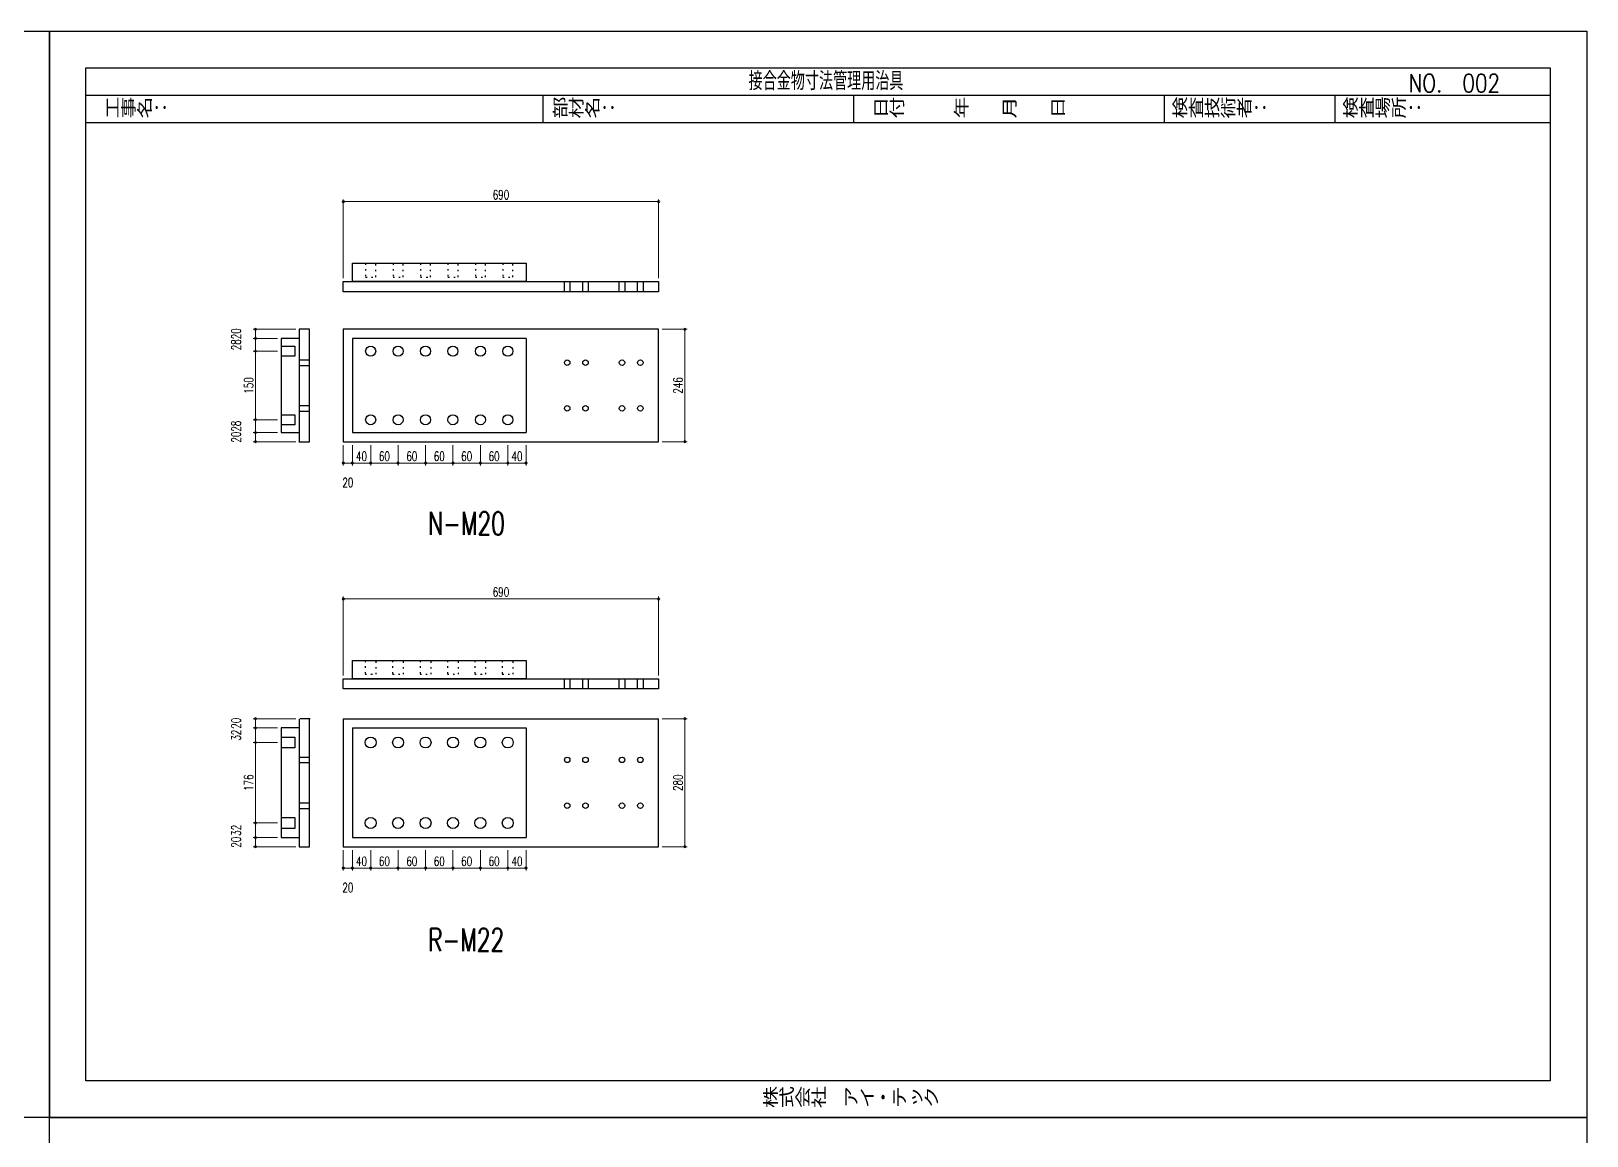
# Model space of a CAD drawing. Header units: millimetres. Extents: x 0 to 15432, y -11 to 7128.
# Drawn here: x 12028 to 15432, y 4712 to 7128 of the extents above; entities that cross this region are included whole.
import ezdxf

# ---------------------------------------------------------------- set-up
doc = ezdxf.new("R2010")
doc.units = ezdxf.units.MM
doc.header["$LTSCALE"] = 5
doc.linetypes.add('DOT', pattern=[2.5, 0.625, -1.875])
doc.layers.get('0').update_dxf_attribs({"color": 255})
doc.layers.get('DEFPOINTS').update_dxf_attribs({"color": 9})
for name, color, linetype in [('01', 7, 'Continuous'), ('LAYER6', 7, 'Continuous'), ('寸法', 4, 'Continuous'), ('溶接', 241, 'Continuous'), ('金物', 142, 'Continuous')]:
    doc.layers.add(name, color=color, linetype=linetype)
doc.styles.add('KANJI', font='simplex.shx', dxfattribs={"width": 0.7, "bigfont": 'extfont2.shx'})
doc.styles.get("Standard").update_dxf_attribs({"font": 'simplex.shx', "width": 0.7, "height": 2.5, "bigfont": '@extfont2.shx'})
doc.styles.add('SUNPOU', font='simplex.shx', dxfattribs={"width": 0.7, "bigfont": 'extfont2.shx'})
doc.styles.add('SUNPOU2', font='simplex.shx', dxfattribs={"width": 0.7, "height": 50, "bigfont": 'extfont2.shx'})
doc.dimstyles.new('S5', dxfattribs={"dimscale": 5, "dimtxt": 4, "dimasz": 1, "dimexe": 1, "dimexo": 1.5, "dimgap": 1, "dimtad": 1, "dimtxsty": 'KANJI', "dimblk": 'ORIGIN', "dimcen": 0, "dimclrd": 256, "dimclre": 256, "dimclrt": 256, "dimadec": 0, "dimazin": 0, "dimtfac": 1, "dimtmove": 2, "dimatfit": 2, "dimfxl": 1, "dimtolj": 2, "dimlwd": 5, "dimlwe": 5, "dimarcsym": 0})

# ---------------------------------------------------------------- blocks, each defined once
blk = doc.blocks.new('_Origin')
at = {"color": 0, "linetype": 'ByBlock', "lineweight": -2}
blk.add_line((0, 0), (-1, 0), dxfattribs=at)
blk.add_circle((0, 0), 0.5, dxfattribs=at)
blk = doc.blocks.new('*D1302')
at = {"layer": 'DEFPOINTS', "color": 0}
for p in [(13401, 6755.1), (12711, 6580.2), (13401, 6580.2)]:
    blk.add_point(p, dxfattribs=at)
at = {"layer": '寸法', "linetype": 'Continuous', "lineweight": 5}
for p, q in [((12711, 6587.7), (12711, 6760.1)), ((12716, 6755.1), (13396, 6755.1)), ((13401, 6587.7), (13401, 6760.1))]:
    blk.add_line(p, q, dxfattribs=at)
at = {"layer": '寸法', "lineweight": 5, "xscale": 5, "yscale": 5, "zscale": 5, "rotation": 180}
blk.add_blockref('_Origin', (12711, 6755.1), dxfattribs=at)
at = {"layer": '寸法', "lineweight": 5, "xscale": 5, "yscale": 5, "zscale": 5}
blk.add_blockref('_Origin', (13401, 6755.1), dxfattribs=at)
at = {"layer": '寸法', "linetype": 'Continuous', "insert": (13056, 6770.1), "char_height": 20, "attachment_point": 5, "style": 'KANJI'}
blk.add_mtext('\\A2;690', dxfattribs=at)
blk = doc.blocks.new('*D1303')
at = {"layer": 'DEFPOINTS', "color": 0}
for p in [(12731, 6230.1), (12771, 6230.1), (12771, 6183.4)]:
    blk.add_point(p, dxfattribs=at)
at = {"layer": '寸法', "linetype": 'Continuous', "lineweight": 5}
for p, q in [((12731, 6222.6), (12731, 6178.4)), ((12771, 6222.6), (12771, 6178.4)), ((12736, 6183.4), (12766, 6183.4))]:
    blk.add_line(p, q, dxfattribs=at)
at = {"layer": '寸法', "lineweight": 5, "xscale": 5, "yscale": 5, "zscale": 5, "rotation": 180}
blk.add_blockref('_Origin', (12731, 6183.4), dxfattribs=at)
at = {"layer": '寸法', "lineweight": 5, "xscale": 5, "yscale": 5, "zscale": 5}
blk.add_blockref('_Origin', (12771, 6183.4), dxfattribs=at)
at = {"layer": '寸法', "linetype": 'Continuous', "insert": (12751, 6198.4), "char_height": 20, "attachment_point": 5, "style": 'KANJI'}
blk.add_mtext('\\A2;40', dxfattribs=at)
blk = doc.blocks.new('*D1304')
at = {"layer": 'DEFPOINTS', "color": 0}
for p in [(12771, 6230.1), (12831, 6230.1), (12831, 6183.4)]:
    blk.add_point(p, dxfattribs=at)
at = {"layer": '寸法', "linetype": 'Continuous', "lineweight": 5}
for p, q in [((12771, 6222.6), (12771, 6178.4)), ((12831, 6222.6), (12831, 6178.4)), ((12776, 6183.4), (12826, 6183.4))]:
    blk.add_line(p, q, dxfattribs=at)
at = {"layer": '寸法', "lineweight": 5, "xscale": 5, "yscale": 5, "zscale": 5, "rotation": 180}
blk.add_blockref('_Origin', (12771, 6183.4), dxfattribs=at)
at = {"layer": '寸法', "lineweight": 5, "xscale": 5, "yscale": 5, "zscale": 5}
blk.add_blockref('_Origin', (12831, 6183.4), dxfattribs=at)
at = {"layer": '寸法', "linetype": 'Continuous', "insert": (12801, 6198.4), "char_height": 20, "attachment_point": 5, "style": 'KANJI'}
blk.add_mtext('\\A2;60', dxfattribs=at)
blk = doc.blocks.new('*D1305')
at = {"layer": 'DEFPOINTS', "color": 0}
for p in [(12831, 6230.1), (12891, 6230.1), (12891, 6183.4)]:
    blk.add_point(p, dxfattribs=at)
at = {"layer": '寸法', "linetype": 'Continuous', "lineweight": 5}
for p, q in [((12831, 6222.6), (12831, 6178.4)), ((12891, 6222.6), (12891, 6178.4)), ((12836, 6183.4), (12886, 6183.4))]:
    blk.add_line(p, q, dxfattribs=at)
at = {"layer": '寸法', "lineweight": 5, "xscale": 5, "yscale": 5, "zscale": 5, "rotation": 180}
blk.add_blockref('_Origin', (12831, 6183.4), dxfattribs=at)
at = {"layer": '寸法', "lineweight": 5, "xscale": 5, "yscale": 5, "zscale": 5}
blk.add_blockref('_Origin', (12891, 6183.4), dxfattribs=at)
at = {"layer": '寸法', "linetype": 'Continuous', "insert": (12861, 6198.4), "char_height": 20, "attachment_point": 5, "style": 'KANJI'}
blk.add_mtext('\\A2;60', dxfattribs=at)
blk = doc.blocks.new('*D1306')
at = {"layer": 'DEFPOINTS', "color": 0}
for p in [(12891, 6230.1), (12951, 6230.1), (12951, 6183.4)]:
    blk.add_point(p, dxfattribs=at)
at = {"layer": '寸法', "linetype": 'Continuous', "lineweight": 5}
for p, q in [((12891, 6222.6), (12891, 6178.4)), ((12951, 6222.6), (12951, 6178.4)), ((12896, 6183.4), (12946, 6183.4))]:
    blk.add_line(p, q, dxfattribs=at)
at = {"layer": '寸法', "lineweight": 5, "xscale": 5, "yscale": 5, "zscale": 5, "rotation": 180}
blk.add_blockref('_Origin', (12891, 6183.4), dxfattribs=at)
at = {"layer": '寸法', "lineweight": 5, "xscale": 5, "yscale": 5, "zscale": 5}
blk.add_blockref('_Origin', (12951, 6183.4), dxfattribs=at)
at = {"layer": '寸法', "linetype": 'Continuous', "insert": (12921, 6198.4), "char_height": 20, "attachment_point": 5, "style": 'KANJI'}
blk.add_mtext('\\A2;60', dxfattribs=at)
blk = doc.blocks.new('*D1307')
at = {"layer": 'DEFPOINTS', "color": 0}
for p in [(12951, 6230.1), (13011, 6230.1), (13011, 6183.4)]:
    blk.add_point(p, dxfattribs=at)
at = {"layer": '寸法', "linetype": 'Continuous', "lineweight": 5}
for p, q in [((12951, 6222.6), (12951, 6178.4)), ((13011, 6222.6), (13011, 6178.4)), ((12956, 6183.4), (13006, 6183.4))]:
    blk.add_line(p, q, dxfattribs=at)
at = {"layer": '寸法', "lineweight": 5, "xscale": 5, "yscale": 5, "zscale": 5, "rotation": 180}
blk.add_blockref('_Origin', (12951, 6183.4), dxfattribs=at)
at = {"layer": '寸法', "lineweight": 5, "xscale": 5, "yscale": 5, "zscale": 5}
blk.add_blockref('_Origin', (13011, 6183.4), dxfattribs=at)
at = {"layer": '寸法', "linetype": 'Continuous', "insert": (12981, 6198.4), "char_height": 20, "attachment_point": 5, "style": 'KANJI'}
blk.add_mtext('\\A2;60', dxfattribs=at)
blk = doc.blocks.new('*D1308')
at = {"layer": 'DEFPOINTS', "color": 0}
for p in [(13011, 6230.1), (13071, 6230.1), (13071, 6183.4)]:
    blk.add_point(p, dxfattribs=at)
at = {"layer": '寸法', "linetype": 'Continuous', "lineweight": 5}
for p, q in [((13011, 6222.6), (13011, 6178.4)), ((13071, 6222.6), (13071, 6178.4)), ((13016, 6183.4), (13066, 6183.4))]:
    blk.add_line(p, q, dxfattribs=at)
at = {"layer": '寸法', "lineweight": 5, "xscale": 5, "yscale": 5, "zscale": 5, "rotation": 180}
blk.add_blockref('_Origin', (13011, 6183.4), dxfattribs=at)
at = {"layer": '寸法', "lineweight": 5, "xscale": 5, "yscale": 5, "zscale": 5}
blk.add_blockref('_Origin', (13071, 6183.4), dxfattribs=at)
at = {"layer": '寸法', "linetype": 'Continuous', "insert": (13041, 6198.4), "char_height": 20, "attachment_point": 5, "style": 'KANJI'}
blk.add_mtext('\\A2;60', dxfattribs=at)
blk = doc.blocks.new('*D1309')
at = {"layer": 'DEFPOINTS', "color": 0}
for p in [(13071, 6230.1), (13111, 6230.1), (13111, 6183.4)]:
    blk.add_point(p, dxfattribs=at)
at = {"layer": '寸法', "linetype": 'Continuous', "lineweight": 5}
for p, q in [((13071, 6222.6), (13071, 6178.4)), ((13111, 6222.6), (13111, 6178.4)), ((13076, 6183.4), (13106, 6183.4))]:
    blk.add_line(p, q, dxfattribs=at)
at = {"layer": '寸法', "lineweight": 5, "xscale": 5, "yscale": 5, "zscale": 5, "rotation": 180}
blk.add_blockref('_Origin', (13071, 6183.4), dxfattribs=at)
at = {"layer": '寸法', "lineweight": 5, "xscale": 5, "yscale": 5, "zscale": 5}
blk.add_blockref('_Origin', (13111, 6183.4), dxfattribs=at)
at = {"layer": '寸法', "linetype": 'Continuous', "insert": (13091, 6198.4), "char_height": 20, "attachment_point": 5, "style": 'KANJI'}
blk.add_mtext('\\A2;40', dxfattribs=at)
blk = doc.blocks.new('*D1310')
at = {"layer": 'DEFPOINTS', "color": 0}
for p in [(12711, 6230.1), (12731, 6230.1), (12731, 6183.4)]:
    blk.add_point(p, dxfattribs=at)
at = {"layer": '寸法', "linetype": 'Continuous', "lineweight": 5}
for p, q in [((12711, 6222.6), (12711, 6178.4)), ((12731, 6222.6), (12731, 6178.4)), ((12716, 6183.4), (12726, 6183.4))]:
    blk.add_line(p, q, dxfattribs=at)
at = {"layer": '寸法', "lineweight": 5, "xscale": 5, "yscale": 5, "zscale": 5, "rotation": 180}
blk.add_blockref('_Origin', (12711, 6183.4), dxfattribs=at)
at = {"layer": '寸法', "lineweight": 5, "xscale": 5, "yscale": 5, "zscale": 5}
blk.add_blockref('_Origin', (12731, 6183.4), dxfattribs=at)
at = {"layer": '寸法', "linetype": 'Continuous', "insert": (12721, 6140.9), "char_height": 20, "attachment_point": 5, "style": 'KANJI'}
blk.add_mtext('\\A2;20', dxfattribs=at)
blk = doc.blocks.new('*D1311')
at = {"layer": 'DEFPOINTS', "color": 0}
for p in [(12519, 6250.1), (12574.8, 6250.1), (12614.8, 6230.1)]:
    blk.add_point(p, dxfattribs=at)
at = {"layer": '寸法', "linetype": 'Continuous', "lineweight": 5}
for p, q in [((12567.3, 6250.1), (12514, 6250.1)), ((12607.3, 6230.1), (12514, 6230.1)), ((12519, 6235.1), (12519, 6245.1))]:
    blk.add_line(p, q, dxfattribs=at)
at = {"layer": '寸法', "lineweight": 5, "xscale": 5, "yscale": 5, "zscale": 5}
for p, rotation in [((12519, 6250.1), 90), ((12519, 6230.1), 270)]:
    blk.add_blockref('_Origin', p, dxfattribs=dict(at, rotation=rotation))
at = {"layer": '寸法', "linetype": 'Continuous', "insert": (12476.5, 6240.1), "char_height": 20, "attachment_point": 5, "rotation": 90, "style": 'KANJI'}
blk.add_mtext('\\A2;20', dxfattribs=at)
blk = doc.blocks.new('*D1312')
at = {"layer": 'DEFPOINTS', "color": 0}
for p in [(12519, 6278.1), (12574.8, 6278.1), (12574.8, 6250.1)]:
    blk.add_point(p, dxfattribs=at)
at = {"layer": '寸法', "linetype": 'Continuous', "lineweight": 5}
for p, q in [((12567.3, 6278.1), (12514, 6278.1)), ((12519, 6255.1), (12519, 6273.1)), ((12567.3, 6250.1), (12514, 6250.1))]:
    blk.add_line(p, q, dxfattribs=at)
at = {"layer": '寸法', "lineweight": 5, "xscale": 5, "yscale": 5, "zscale": 5}
for p, rotation in [((12519, 6278.1), 90), ((12519, 6250.1), 270)]:
    blk.add_blockref('_Origin', p, dxfattribs=dict(at, rotation=rotation))
at = {"layer": '寸法', "linetype": 'Continuous', "insert": (12476.5, 6264.1), "char_height": 20, "attachment_point": 5, "rotation": 90, "style": 'KANJI'}
blk.add_mtext('\\A2;28', dxfattribs=at)
blk = doc.blocks.new('*D1313')
at = {"layer": 'DEFPOINTS', "color": 0}
for p in [(12519, 6428.1), (12574.8, 6428.1), (12574.8, 6278.1)]:
    blk.add_point(p, dxfattribs=at)
at = {"layer": '寸法', "linetype": 'Continuous', "lineweight": 5}
for p, q in [((12567.3, 6428.1), (12514, 6428.1)), ((12519, 6283.1), (12519, 6423.1)), ((12567.3, 6278.1), (12514, 6278.1))]:
    blk.add_line(p, q, dxfattribs=at)
at = {"layer": '寸法', "lineweight": 5, "xscale": 5, "yscale": 5, "zscale": 5}
for p, rotation in [((12519, 6428.1), 90), ((12519, 6278.1), 270)]:
    blk.add_blockref('_Origin', p, dxfattribs=dict(at, rotation=rotation))
at = {"layer": '寸法', "linetype": 'Continuous', "insert": (12504, 6353.1), "char_height": 20, "attachment_point": 5, "rotation": 90, "style": 'KANJI'}
blk.add_mtext('\\A2;150', dxfattribs=at)
blk = doc.blocks.new('*D1314')
at = {"layer": 'DEFPOINTS', "color": 0}
for p in [(12519, 6456.1), (12574.8, 6456.1), (12574.8, 6428.1)]:
    blk.add_point(p, dxfattribs=at)
at = {"layer": '寸法', "linetype": 'Continuous', "lineweight": 5}
for p, q in [((12567.3, 6456.1), (12514, 6456.1)), ((12519, 6433.1), (12519, 6451.1)), ((12567.3, 6428.1), (12514, 6428.1))]:
    blk.add_line(p, q, dxfattribs=at)
at = {"layer": '寸法', "lineweight": 5, "xscale": 5, "yscale": 5, "zscale": 5}
for p, rotation in [((12519, 6456.1), 90), ((12519, 6428.1), 270)]:
    blk.add_blockref('_Origin', p, dxfattribs=dict(at, rotation=rotation))
at = {"layer": '寸法', "linetype": 'Continuous', "insert": (12476.5, 6442.1), "char_height": 20, "attachment_point": 5, "rotation": 90, "style": 'KANJI'}
blk.add_mtext('\\A2;28', dxfattribs=at)
blk = doc.blocks.new('*D1315')
at = {"layer": 'DEFPOINTS', "color": 0}
for p in [(12519, 6476.1), (12614.8, 6476.1), (12574.8, 6456.1)]:
    blk.add_point(p, dxfattribs=at)
at = {"layer": '寸法', "linetype": 'Continuous', "lineweight": 5}
for p, q in [((12607.3, 6476.1), (12514, 6476.1)), ((12519, 6461.1), (12519, 6471.1)), ((12567.3, 6456.1), (12514, 6456.1))]:
    blk.add_line(p, q, dxfattribs=at)
at = {"layer": '寸法', "lineweight": 5, "xscale": 5, "yscale": 5, "zscale": 5}
for p, rotation in [((12519, 6476.1), 90), ((12519, 6456.1), 270)]:
    blk.add_blockref('_Origin', p, dxfattribs=dict(at, rotation=rotation))
at = {"layer": '寸法', "linetype": 'Continuous', "insert": (12476.5, 6466.1), "char_height": 20, "attachment_point": 5, "rotation": 90, "style": 'KANJI'}
blk.add_mtext('\\A2;20', dxfattribs=at)
blk = doc.blocks.new('*D1316')
at = {"layer": 'DEFPOINTS', "color": 0}
for p in [(13401, 6476.1), (13401, 6230.1), (13458.3, 6230.1)]:
    blk.add_point(p, dxfattribs=at)
at = {"layer": '寸法', "linetype": 'Continuous', "lineweight": 5}
for p, q in [((13408.5, 6476.1), (13463.3, 6476.1)), ((13458.3, 6471.1), (13458.3, 6235.1)), ((13408.5, 6230.1), (13463.3, 6230.1))]:
    blk.add_line(p, q, dxfattribs=at)
at = {"layer": '寸法', "lineweight": 5, "xscale": 5, "yscale": 5, "zscale": 5}
for p, rotation in [((13458.3, 6476.1), 90), ((13458.3, 6230.1), 270)]:
    blk.add_blockref('_Origin', p, dxfattribs=dict(at, rotation=rotation))
at = {"layer": '寸法', "linetype": 'Continuous', "insert": (13443.3, 6353.1), "char_height": 20, "attachment_point": 5, "rotation": 90, "style": 'KANJI'}
blk.add_mtext('\\A2;246', dxfattribs=at)
blk = doc.blocks.new('*D1340')
at = {"layer": 'DEFPOINTS', "color": 0}
for p in [(12731, 5344.3), (12771, 5344.3), (12771, 5297.6)]:
    blk.add_point(p, dxfattribs=at)
at = {"layer": '寸法', "linetype": 'Continuous', "lineweight": 5}
for p, q in [((12731, 5336.8), (12731, 5292.6)), ((12771, 5336.8), (12771, 5292.6)), ((12736, 5297.6), (12766, 5297.6))]:
    blk.add_line(p, q, dxfattribs=at)
at = {"layer": '寸法', "lineweight": 5, "xscale": 5, "yscale": 5, "zscale": 5, "rotation": 180}
blk.add_blockref('_Origin', (12731, 5297.6), dxfattribs=at)
at = {"layer": '寸法', "lineweight": 5, "xscale": 5, "yscale": 5, "zscale": 5}
blk.add_blockref('_Origin', (12771, 5297.6), dxfattribs=at)
at = {"layer": '寸法', "linetype": 'Continuous', "insert": (12751, 5312.6), "char_height": 20, "attachment_point": 5, "style": 'KANJI'}
blk.add_mtext('\\A2;40', dxfattribs=at)
blk = doc.blocks.new('*D1341')
at = {"layer": 'DEFPOINTS', "color": 0}
for p in [(12771, 5344.3), (12831, 5344.3), (12831, 5297.6)]:
    blk.add_point(p, dxfattribs=at)
at = {"layer": '寸法', "linetype": 'Continuous', "lineweight": 5}
for p, q in [((12771, 5336.8), (12771, 5292.6)), ((12831, 5336.8), (12831, 5292.6)), ((12776, 5297.6), (12826, 5297.6))]:
    blk.add_line(p, q, dxfattribs=at)
at = {"layer": '寸法', "lineweight": 5, "xscale": 5, "yscale": 5, "zscale": 5, "rotation": 180}
blk.add_blockref('_Origin', (12771, 5297.6), dxfattribs=at)
at = {"layer": '寸法', "lineweight": 5, "xscale": 5, "yscale": 5, "zscale": 5}
blk.add_blockref('_Origin', (12831, 5297.6), dxfattribs=at)
at = {"layer": '寸法', "linetype": 'Continuous', "insert": (12801, 5312.6), "char_height": 20, "attachment_point": 5, "style": 'KANJI'}
blk.add_mtext('\\A2;60', dxfattribs=at)
blk = doc.blocks.new('*D1342')
at = {"layer": 'DEFPOINTS', "color": 0}
for p in [(12831, 5344.3), (12891, 5344.3), (12891, 5297.6)]:
    blk.add_point(p, dxfattribs=at)
at = {"layer": '寸法', "linetype": 'Continuous', "lineweight": 5}
for p, q in [((12831, 5336.8), (12831, 5292.6)), ((12891, 5336.8), (12891, 5292.6)), ((12836, 5297.6), (12886, 5297.6))]:
    blk.add_line(p, q, dxfattribs=at)
at = {"layer": '寸法', "lineweight": 5, "xscale": 5, "yscale": 5, "zscale": 5, "rotation": 180}
blk.add_blockref('_Origin', (12831, 5297.6), dxfattribs=at)
at = {"layer": '寸法', "lineweight": 5, "xscale": 5, "yscale": 5, "zscale": 5}
blk.add_blockref('_Origin', (12891, 5297.6), dxfattribs=at)
at = {"layer": '寸法', "linetype": 'Continuous', "insert": (12861, 5312.6), "char_height": 20, "attachment_point": 5, "style": 'KANJI'}
blk.add_mtext('\\A2;60', dxfattribs=at)
blk = doc.blocks.new('*D1343')
at = {"layer": 'DEFPOINTS', "color": 0}
for p in [(12891, 5344.3), (12951, 5344.3), (12951, 5297.6)]:
    blk.add_point(p, dxfattribs=at)
at = {"layer": '寸法', "linetype": 'Continuous', "lineweight": 5}
for p, q in [((12891, 5336.8), (12891, 5292.6)), ((12951, 5336.8), (12951, 5292.6)), ((12896, 5297.6), (12946, 5297.6))]:
    blk.add_line(p, q, dxfattribs=at)
at = {"layer": '寸法', "lineweight": 5, "xscale": 5, "yscale": 5, "zscale": 5, "rotation": 180}
blk.add_blockref('_Origin', (12891, 5297.6), dxfattribs=at)
at = {"layer": '寸法', "lineweight": 5, "xscale": 5, "yscale": 5, "zscale": 5}
blk.add_blockref('_Origin', (12951, 5297.6), dxfattribs=at)
at = {"layer": '寸法', "linetype": 'Continuous', "insert": (12921, 5312.6), "char_height": 20, "attachment_point": 5, "style": 'KANJI'}
blk.add_mtext('\\A2;60', dxfattribs=at)
blk = doc.blocks.new('*D1344')
at = {"layer": 'DEFPOINTS', "color": 0}
for p in [(12951, 5344.3), (13011, 5344.3), (13011, 5297.6)]:
    blk.add_point(p, dxfattribs=at)
at = {"layer": '寸法', "linetype": 'Continuous', "lineweight": 5}
for p, q in [((12951, 5336.8), (12951, 5292.6)), ((13011, 5336.8), (13011, 5292.6)), ((12956, 5297.6), (13006, 5297.6))]:
    blk.add_line(p, q, dxfattribs=at)
at = {"layer": '寸法', "lineweight": 5, "xscale": 5, "yscale": 5, "zscale": 5, "rotation": 180}
blk.add_blockref('_Origin', (12951, 5297.6), dxfattribs=at)
at = {"layer": '寸法', "lineweight": 5, "xscale": 5, "yscale": 5, "zscale": 5}
blk.add_blockref('_Origin', (13011, 5297.6), dxfattribs=at)
at = {"layer": '寸法', "linetype": 'Continuous', "insert": (12981, 5312.6), "char_height": 20, "attachment_point": 5, "style": 'KANJI'}
blk.add_mtext('\\A2;60', dxfattribs=at)
blk = doc.blocks.new('*D1345')
at = {"layer": 'DEFPOINTS', "color": 0}
for p in [(13011, 5344.3), (13071, 5344.3), (13071, 5297.6)]:
    blk.add_point(p, dxfattribs=at)
at = {"layer": '寸法', "linetype": 'Continuous', "lineweight": 5}
for p, q in [((13011, 5336.8), (13011, 5292.6)), ((13071, 5336.8), (13071, 5292.6)), ((13016, 5297.6), (13066, 5297.6))]:
    blk.add_line(p, q, dxfattribs=at)
at = {"layer": '寸法', "lineweight": 5, "xscale": 5, "yscale": 5, "zscale": 5, "rotation": 180}
blk.add_blockref('_Origin', (13011, 5297.6), dxfattribs=at)
at = {"layer": '寸法', "lineweight": 5, "xscale": 5, "yscale": 5, "zscale": 5}
blk.add_blockref('_Origin', (13071, 5297.6), dxfattribs=at)
at = {"layer": '寸法', "linetype": 'Continuous', "insert": (13041, 5312.6), "char_height": 20, "attachment_point": 5, "style": 'KANJI'}
blk.add_mtext('\\A2;60', dxfattribs=at)
blk = doc.blocks.new('*D1346')
at = {"layer": 'DEFPOINTS', "color": 0}
for p in [(13071, 5344.3), (13111, 5344.3), (13111, 5297.6)]:
    blk.add_point(p, dxfattribs=at)
at = {"layer": '寸法', "linetype": 'Continuous', "lineweight": 5}
for p, q in [((13071, 5336.8), (13071, 5292.6)), ((13111, 5336.8), (13111, 5292.6)), ((13076, 5297.6), (13106, 5297.6))]:
    blk.add_line(p, q, dxfattribs=at)
at = {"layer": '寸法', "lineweight": 5, "xscale": 5, "yscale": 5, "zscale": 5, "rotation": 180}
blk.add_blockref('_Origin', (13071, 5297.6), dxfattribs=at)
at = {"layer": '寸法', "lineweight": 5, "xscale": 5, "yscale": 5, "zscale": 5}
blk.add_blockref('_Origin', (13111, 5297.6), dxfattribs=at)
at = {"layer": '寸法', "linetype": 'Continuous', "insert": (13091, 5312.6), "char_height": 20, "attachment_point": 5, "style": 'KANJI'}
blk.add_mtext('\\A2;40', dxfattribs=at)
blk = doc.blocks.new('*D1347')
at = {"layer": 'DEFPOINTS', "color": 0}
for p in [(12711, 5344.3), (12731, 5344.3), (12731, 5297.6)]:
    blk.add_point(p, dxfattribs=at)
at = {"layer": '寸法', "linetype": 'Continuous', "lineweight": 5}
for p, q in [((12711, 5336.8), (12711, 5292.6)), ((12731, 5336.8), (12731, 5292.6)), ((12716, 5297.6), (12726, 5297.6))]:
    blk.add_line(p, q, dxfattribs=at)
at = {"layer": '寸法', "lineweight": 5, "xscale": 5, "yscale": 5, "zscale": 5, "rotation": 180}
blk.add_blockref('_Origin', (12711, 5297.6), dxfattribs=at)
at = {"layer": '寸法', "lineweight": 5, "xscale": 5, "yscale": 5, "zscale": 5}
blk.add_blockref('_Origin', (12731, 5297.6), dxfattribs=at)
at = {"layer": '寸法', "linetype": 'Continuous', "insert": (12721, 5255.1), "char_height": 20, "attachment_point": 5, "style": 'KANJI'}
blk.add_mtext('\\A2;20', dxfattribs=at)
blk = doc.blocks.new('*D1348')
at = {"layer": 'DEFPOINTS', "color": 0}
for p in [(13401, 5886.3), (12711, 5711.4), (13401, 5711.4)]:
    blk.add_point(p, dxfattribs=at)
at = {"layer": '寸法', "linetype": 'Continuous', "lineweight": 5}
for p, q in [((12711, 5718.9), (12711, 5891.3)), ((13401, 5718.9), (13401, 5891.3)), ((12716, 5886.3), (13396, 5886.3))]:
    blk.add_line(p, q, dxfattribs=at)
at = {"layer": '寸法', "lineweight": 5, "xscale": 5, "yscale": 5, "zscale": 5, "rotation": 180}
blk.add_blockref('_Origin', (12711, 5886.3), dxfattribs=at)
at = {"layer": '寸法', "lineweight": 5, "xscale": 5, "yscale": 5, "zscale": 5}
blk.add_blockref('_Origin', (13401, 5886.3), dxfattribs=at)
at = {"layer": '寸法', "linetype": 'Continuous', "insert": (13056, 5901.3), "char_height": 20, "attachment_point": 5, "style": 'KANJI'}
blk.add_mtext('\\A2;690', dxfattribs=at)
blk = doc.blocks.new('*D1350')
at = {"layer": 'DEFPOINTS', "color": 0}
for p in [(13401, 5624.3), (13401, 5344.3), (13458.3, 5344.3)]:
    blk.add_point(p, dxfattribs=at)
at = {"layer": '寸法', "linetype": 'Continuous', "lineweight": 5}
for p, q in [((13408.5, 5624.3), (13463.3, 5624.3)), ((13458.3, 5619.3), (13458.3, 5349.3)), ((13408.5, 5344.3), (13463.3, 5344.3))]:
    blk.add_line(p, q, dxfattribs=at)
at = {"layer": '寸法', "lineweight": 5, "xscale": 5, "yscale": 5, "zscale": 5}
for p, rotation in [((13458.3, 5624.3), 90), ((13458.3, 5344.3), 270)]:
    blk.add_blockref('_Origin', p, dxfattribs=dict(at, rotation=rotation))
at = {"layer": '寸法', "linetype": 'Continuous', "insert": (13443.3, 5484.3), "char_height": 20, "attachment_point": 5, "rotation": 90, "style": 'KANJI'}
blk.add_mtext('\\A2;280', dxfattribs=at)
blk = doc.blocks.new('*D1357')
at = {"layer": 'DEFPOINTS', "color": 0}
for p in [(12519, 5364.3), (12574.8, 5364.3), (12614.8, 5344.3)]:
    blk.add_point(p, dxfattribs=at)
at = {"layer": '寸法', "linetype": 'Continuous', "lineweight": 5}
for p, q in [((12567.3, 5364.3), (12514, 5364.3)), ((12519, 5349.3), (12519, 5359.3)), ((12607.3, 5344.3), (12514, 5344.3))]:
    blk.add_line(p, q, dxfattribs=at)
at = {"layer": '寸法', "lineweight": 5, "xscale": 5, "yscale": 5, "zscale": 5}
for p, rotation in [((12519, 5364.3), 90), ((12519, 5344.3), 270)]:
    blk.add_blockref('_Origin', p, dxfattribs=dict(at, rotation=rotation))
at = {"layer": '寸法', "linetype": 'Continuous', "insert": (12476.5, 5354.3), "char_height": 20, "attachment_point": 5, "rotation": 90, "style": 'KANJI'}
blk.add_mtext('\\A2;20', dxfattribs=at)
blk = doc.blocks.new('*D1358')
at = {"layer": 'DEFPOINTS', "color": 0}
for p in [(12519, 5396.3), (12574.8, 5396.3), (12574.8, 5364.3)]:
    blk.add_point(p, dxfattribs=at)
at = {"layer": '寸法', "linetype": 'Continuous', "lineweight": 5}
for p, q in [((12567.3, 5396.3), (12514, 5396.3)), ((12519, 5369.3), (12519, 5391.3)), ((12567.3, 5364.3), (12514, 5364.3))]:
    blk.add_line(p, q, dxfattribs=at)
at = {"layer": '寸法', "lineweight": 5, "xscale": 5, "yscale": 5, "zscale": 5}
for p, rotation in [((12519, 5396.3), 90), ((12519, 5364.3), 270)]:
    blk.add_blockref('_Origin', p, dxfattribs=dict(at, rotation=rotation))
at = {"layer": '寸法', "linetype": 'Continuous', "insert": (12476.5, 5380.3), "char_height": 20, "attachment_point": 5, "rotation": 90, "style": 'KANJI'}
blk.add_mtext('\\A2;32', dxfattribs=at)
blk = doc.blocks.new('*D1359')
at = {"layer": 'DEFPOINTS', "color": 0}
for p in [(12519, 5572.3), (12574.8, 5572.3), (12574.8, 5396.3)]:
    blk.add_point(p, dxfattribs=at)
at = {"layer": '寸法', "linetype": 'Continuous', "lineweight": 5}
for p, q in [((12567.3, 5572.3), (12514, 5572.3)), ((12519, 5401.3), (12519, 5567.3)), ((12567.3, 5396.3), (12514, 5396.3))]:
    blk.add_line(p, q, dxfattribs=at)
at = {"layer": '寸法', "lineweight": 5, "xscale": 5, "yscale": 5, "zscale": 5}
for p, rotation in [((12519, 5572.3), 90), ((12519, 5396.3), 270)]:
    blk.add_blockref('_Origin', p, dxfattribs=dict(at, rotation=rotation))
at = {"layer": '寸法', "linetype": 'Continuous', "insert": (12504, 5484.3), "char_height": 20, "attachment_point": 5, "rotation": 90, "style": 'KANJI'}
blk.add_mtext('\\A2;176', dxfattribs=at)
blk = doc.blocks.new('*D1360')
at = {"layer": 'DEFPOINTS', "color": 0}
for p in [(12519, 5604.3), (12574.8, 5604.3), (12574.8, 5572.3)]:
    blk.add_point(p, dxfattribs=at)
at = {"layer": '寸法', "linetype": 'Continuous', "lineweight": 5}
for p, q in [((12567.3, 5604.3), (12514, 5604.3)), ((12519, 5577.3), (12519, 5599.3)), ((12567.3, 5572.3), (12514, 5572.3))]:
    blk.add_line(p, q, dxfattribs=at)
at = {"layer": '寸法', "lineweight": 5, "xscale": 5, "yscale": 5, "zscale": 5}
for p, rotation in [((12519, 5604.3), 90), ((12519, 5572.3), 270)]:
    blk.add_blockref('_Origin', p, dxfattribs=dict(at, rotation=rotation))
at = {"layer": '寸法', "linetype": 'Continuous', "insert": (12476.5, 5588.3), "char_height": 20, "attachment_point": 5, "rotation": 90, "style": 'KANJI'}
blk.add_mtext('\\A2;32', dxfattribs=at)
blk = doc.blocks.new('*D1361')
at = {"layer": 'DEFPOINTS', "color": 0}
for p in [(12519, 5624.3), (12614.8, 5624.3), (12574.8, 5604.3)]:
    blk.add_point(p, dxfattribs=at)
at = {"layer": '寸法', "linetype": 'Continuous', "lineweight": 5}
for p, q in [((12607.3, 5624.3), (12514, 5624.3)), ((12519, 5609.3), (12519, 5619.3)), ((12567.3, 5604.3), (12514, 5604.3))]:
    blk.add_line(p, q, dxfattribs=at)
at = {"layer": '寸法', "lineweight": 5, "xscale": 5, "yscale": 5, "zscale": 5}
for p, rotation in [((12519, 5624.3), 90), ((12519, 5604.3), 270)]:
    blk.add_blockref('_Origin', p, dxfattribs=dict(at, rotation=rotation))
at = {"layer": '寸法', "linetype": 'Continuous', "insert": (12476.5, 5614.3), "char_height": 20, "attachment_point": 5, "rotation": 90, "style": 'KANJI'}
blk.add_mtext('\\A2;20', dxfattribs=at)

msp = doc.modelspace()

# ---------------------------------------------------------------- linework, layer by layer
at = {"linetype": 'Continuous', "lineweight": -3}
for p, q in [((12148, 6988), (15352, 6988)), ((13148, 6928), (13148, 6988)), ((13828, 6928), (13828, 6988)), ((14508, 6928), (14508, 6988)), ((14881.301, 6928), (14881.301, 6988)), ((12148, 6928), (15352, 6928))]:
    msp.add_line(p, q, dxfattribs=at)
for points in [[(8704, 7128), (12068, 7128), (12068, 4752), (8704, 4752)], [(12068, 7128), (15432, 7128), (15432, 4752), (12068, 4752)], [(12148, 7048), (15352, 7048), (15352, 4832), (12148, 4832)], [(12068, 4752), (15432, 4752), (15432, 2376), (12068, 2376)]]:
    msp.add_lwpolyline(points, close=True, dxfattribs=at)
at = {"layer": '01', "linetype": 'DOT'}
for p, q in [((12759.979, 6620.211), (12759.979, 6590.211)), ((12781.979, 6590.211), (12781.979, 6620.211)), ((12820.097, 6620.211), (12820.097, 6590.211)), ((12842.097, 6590.211), (12842.097, 6620.211)), ((12880.097, 6620.211), (12880.097, 6590.211)), ((12902.097, 6590.211), (12902.097, 6620.211)), ((12940.097, 6620.211), (12940.097, 6590.211)), ((12962.097, 6590.211), (12962.097, 6620.211)), ((13000.097, 6620.211), (13000.097, 6590.211)), ((13022.097, 6590.211), (13022.097, 6620.211)), ((13060.097, 6620.211), (13060.097, 6590.211)), ((13082.097, 6590.211), (13082.097, 6620.211)), ((12759.979, 6590.211), (12781.979, 6590.211)), ((12820.097, 6590.211), (12842.097, 6590.211)), ((12880.097, 6590.211), (12902.097, 6590.211)), ((12940.097, 6590.211), (12962.097, 6590.211)), ((13000.097, 6590.211), (13022.097, 6590.211)), ((13060.097, 6590.211), (13082.097, 6590.211)), ((12758.979, 5751.393), (12758.979, 5721.393)), ((12758.979, 5721.393), (12782.979, 5721.393)), ((12782.979, 5721.393), (12782.979, 5751.393)), ((12818.979, 5751.393), (12818.979, 5721.393)), ((12818.979, 5721.393), (12842.979, 5721.393)), ((12842.979, 5721.393), (12842.979, 5751.393)), ((12878.979, 5751.393), (12878.979, 5721.393)), ((12878.979, 5721.393), (12902.979, 5721.393)), ((12902.979, 5721.393), (12902.979, 5751.393)), ((12938.979, 5751.393), (12938.979, 5721.393)), ((12938.979, 5721.393), (12962.979, 5721.393)), ((12962.979, 5721.393), (12962.979, 5751.393)), ((12998.979, 5751.393), (12998.979, 5721.393)), ((12998.979, 5721.393), (13022.979, 5721.393)), ((13022.979, 5721.393), (13022.979, 5751.393)), ((13058.979, 5751.393), (13058.979, 5721.393)), ((13058.979, 5721.393), (13082.979, 5721.393)), ((13082.979, 5721.393), (13082.979, 5751.393))]:
    msp.add_line(p, q, dxfattribs=at)
at = {"layer": '01', "linetype": 'Continuous'}
for p, q in [((13194.979, 6558.211), (13194.979, 6580.211)), ((13206.979, 6580.211), (13206.979, 6558.211)), ((13234.979, 6558.211), (13234.979, 6580.211)), ((13246.979, 6580.211), (13246.979, 6558.211)), ((13314.979, 6558.211), (13314.979, 6580.211)), ((13326.979, 6580.211), (13326.979, 6558.211)), ((13354.979, 6558.211), (13354.979, 6580.211)), ((13366.979, 6580.211), (13366.979, 6558.211)), ((12574.754, 6439.076), (12604.754, 6439.076)), ((12604.754, 6439.076), (12604.754, 6417.076)), ((12604.754, 6417.076), (12574.754, 6417.076)), ((12614.754, 6409.076), (12636.754, 6409.076)), ((12614.754, 6397.076), (12636.754, 6397.076)), ((12614.754, 6309.076), (12636.754, 6309.076)), ((12574.754, 6289.076), (12604.754, 6289.076)), ((12604.754, 6267.076), (12574.754, 6267.076)), ((12604.754, 6289.076), (12604.754, 6267.076)), ((12614.754, 6297.076), (12636.754, 6297.076)), ((13194.979, 5689.393), (13194.979, 5711.393)), ((13206.979, 5711.393), (13206.979, 5689.393)), ((13234.979, 5689.393), (13234.979, 5711.393)), ((13246.979, 5711.393), (13246.979, 5689.393)), ((13314.979, 5689.393), (13314.979, 5711.393)), ((13326.979, 5711.393), (13326.979, 5689.393)), ((13354.979, 5689.393), (13354.979, 5711.393)), ((13366.979, 5711.393), (13366.979, 5689.393)), ((12574.754, 5584.258), (12604.754, 5584.258)), ((12604.754, 5584.258), (12604.754, 5560.258)), ((12604.754, 5560.258), (12574.754, 5560.258)), ((12614.754, 5540.258), (12636.754, 5540.258)), ((12614.754, 5528.258), (12636.754, 5528.258)), ((12614.754, 5440.258), (12636.754, 5440.258)), ((12614.754, 5428.258), (12636.754, 5428.258)), ((12574.754, 5408.258), (12604.754, 5408.258)), ((12604.754, 5384.258), (12574.754, 5384.258)), ((12604.754, 5408.258), (12604.754, 5384.258))]:
    msp.add_line(p, q, dxfattribs=at)
at = {"layer": '溶接', "linetype": 'Continuous'}
for p, q in [((12730.979, 6580.211), (12730.979, 6620.211)), ((12730.979, 6620.211), (13110.979, 6620.211)), ((13110.979, 6620.211), (13110.979, 6580.211)), ((12710.979, 6580.211), (13400.979, 6580.211)), ((12710.979, 6558.211), (12710.979, 6580.211)), ((13110.979, 6580.211), (12730.979, 6580.211)), ((13400.979, 6580.211), (13400.979, 6558.211)), ((13400.979, 6558.211), (12710.979, 6558.211)), ((12636.754, 6476.076), (12614.754, 6476.076)), ((12614.754, 6476.076), (12614.754, 6228.076)), ((12636.754, 6230.076), (12636.754, 6476.076)), ((13400.979, 6476.076), (12710.979, 6476.076)), ((12710.979, 6476.076), (12710.979, 6230.076)), ((13400.979, 6230.076), (13400.979, 6476.076)), ((12614.754, 6456.076), (12574.754, 6456.076)), ((12574.754, 6456.076), (12574.754, 6250.076)), ((12730.979, 6456.076), (12730.979, 6250.076)), ((13110.979, 6456.076), (12730.979, 6456.076)), ((13110.979, 6456.076), (13110.979, 6250.076)), ((12574.754, 6250.076), (12614.754, 6250.076)), ((12614.754, 6230.076), (12636.754, 6230.076)), ((12710.979, 6230.076), (13400.979, 6230.076)), ((12730.979, 6250.076), (13110.979, 6250.076)), ((12730.979, 5711.393), (12730.979, 5751.393)), ((12730.979, 5751.393), (13110.979, 5751.393)), ((13110.979, 5751.393), (13110.979, 5711.393)), ((12710.979, 5711.393), (13400.979, 5711.393)), ((12710.979, 5689.393), (12710.979, 5711.393)), ((13400.979, 5689.393), (12710.979, 5689.393)), ((13110.979, 5711.393), (12730.979, 5711.393)), ((13400.979, 5711.393), (13400.979, 5689.393)), ((12614.754, 5624.258), (12614.754, 5344.258)), ((12638.792, 5624.258), (12616.792, 5624.258)), ((12636.754, 5344.258), (12636.754, 5624.258)), ((12710.979, 5624.258), (12710.979, 5344.258)), ((12710.979, 5624.258), (13400.979, 5624.258)), ((13400.979, 5344.258), (13400.979, 5624.258)), ((12614.754, 5604.258), (12574.754, 5604.258)), ((12574.754, 5604.258), (12574.754, 5364.258)), ((12730.979, 5604.258), (12730.979, 5364.258)), ((12730.979, 5604.258), (13110.979, 5604.258)), ((13110.979, 5604.258), (13110.979, 5364.258)), ((12574.754, 5364.258), (12614.754, 5364.258)), ((12730.979, 5364.258), (13110.979, 5364.258)), ((12614.754, 5344.258), (12636.754, 5344.258)), ((12710.979, 5344.258), (13400.979, 5344.258))]:
    msp.add_line(p, q, dxfattribs=at)
for centre, radius in [((12770.979, 6428.076), 11), ((12830.979, 6428.076), 11), ((12890.979, 6428.076), 11), ((12950.979, 6428.076), 11), ((13010.979, 6428.076), 11), ((13070.979, 6428.076), 11), ((13200.979, 6403.076), 6), ((13240.979, 6403.076), 6), ((13320.979, 6403.076), 6), ((13360.979, 6403.076), 6), ((13200.979, 6303.076), 6), ((13240.979, 6303.076), 6), ((13320.979, 6303.076), 6), ((13360.979, 6303.076), 6), ((12770.979, 6278.076), 11), ((12830.979, 6278.076), 11), ((12890.979, 6278.076), 11), ((12950.979, 6278.076), 11), ((13010.979, 6278.076), 11), ((13070.979, 6278.076), 11), ((12770.979, 5572.258), 12), ((12770.979, 5572.258), 12), ((12830.979, 5572.258), 12), ((12890.979, 5572.258), 12), ((12950.979, 5572.258), 12), ((13010.979, 5572.258), 12), ((13070.979, 5572.258), 12), ((13200.979, 5534.258), 6), ((13240.979, 5534.258), 6), ((13320.979, 5534.258), 6), ((13360.979, 5534.258), 6), ((13200.979, 5434.258), 6), ((13240.979, 5434.258), 6), ((13320.979, 5434.258), 6), ((13360.979, 5434.258), 6), ((12770.979, 5396.258), 12), ((12770.979, 5396.258), 12), ((12830.979, 5396.258), 12), ((12890.979, 5396.258), 12), ((12950.979, 5396.258), 12), ((13010.979, 5396.258), 12), ((13070.979, 5396.258), 12)]:
    msp.add_circle(centre, radius, dxfattribs=at)
at = {"layer": '金物', "lineweight": 18}
for p, q in [((12730.979, 6363.076), (12730.979, 6456.076)), ((12730.979, 6456.076), (13110.979, 6456.076)), ((13110.979, 6456.076), (13110.979, 6392.076)), ((12730.979, 6343.076), (12730.979, 6250.076)), ((13110.979, 6250.076), (13110.979, 6314.076)), ((12730.979, 6250.076), (13110.979, 6250.076)), ((12730.979, 5494.258), (12730.979, 5587.258)), ((13110.979, 5604.258), (13110.979, 5523.258)), ((13110.979, 5504.258), (13110.979, 5494.258)), ((12730.979, 5474.258), (12730.979, 5381.258)), ((13110.979, 5381.258), (13110.979, 5445.258))]:
    msp.add_line(p, q, dxfattribs=at)
at = {"layer": '金物', "ltscale": 2.5}
for centre in [(12770.979, 6428.076), (12830.979, 6428.076), (12890.979, 6428.076), (12950.979, 6428.076), (13010.979, 6428.076), (13070.979, 6428.076), (12770.979, 6278.076), (12830.979, 6278.076), (12890.979, 6278.076), (12950.979, 6278.076), (13010.979, 6278.076), (13070.979, 6278.076)]:
    msp.add_circle(centre, 11, dxfattribs=at)

# ---------------------------------------------------------------- texts
at = {"layer": '01', "linetype": 'Continuous', "style": 'SUNPOU2', "width": 0.7}
for s, p in [('N-M20', (12896.596, 6026.493)), ('R-M22', (12896.596, 5115.593))]:
    msp.add_text(s, height=50, dxfattribs=at).set_placement(p)
at = {"layer": 'LAYER6', "color": 0, "linetype": 'Continuous', "lineweight": -3, "style": 'SUNPOU', "width": 0.7}
msp.add_text('接合金物寸法管理用治具', height=40, dxfattribs=at).set_placement((13597.829, 6998.926))
at = {"layer": 'LAYER6', "color": 0, "linetype": 'Continuous', "lineweight": -3, "width": 0.8}
for s, p in [('NO.  002', (15041.789, 6994.209)), ('工事名：', (12188.009, 6938.926)), ('部材名：', (13167.834, 6938.926)), ('日付\u3000\u3000\u3000年\u3000\u3000月\u3000\u3000日', (13869.219, 6938.926)), ('検査技術者：', (14523.744, 6938.926)), ('検査場所：', (14897.044, 6938.926)), ('株式会社\u3000アイ・テック', (13628.093, 4774.755)), ('株式会社\u3000アイ・テック', (13628.093, 4774.755))]:
    msp.add_text(s, height=40, dxfattribs=at).set_placement(p)

# ---------------------------------------------------------------- dimensions: what is measured, and where the dimension line sits
at = {"layer": '寸法', "linetype": 'Continuous'}
for base, p1, p2, picture, middle in [((13400.979, 6755.137), (12710.979, 6580.211), (13400.979, 6580.211), '*D1302', (13055.979, 6770.137)), ((12730.979, 6183.405), (12710.979, 6230.076), (12730.979, 6230.076), '*D1310', (12720.979, 6140.905)), ((12770.979, 6183.405), (12730.979, 6230.076), (12770.979, 6230.076), '*D1303', (12750.979, 6198.405)), ((12830.979, 6183.405), (12770.979, 6230.076), (12830.979, 6230.076), '*D1304', (12800.979, 6198.405)), ((12890.979, 6183.405), (12830.979, 6230.076), (12890.979, 6230.076), '*D1305', (12860.979, 6198.405)), ((12950.979, 6183.405), (12890.979, 6230.076), (12950.979, 6230.076), '*D1306', (12920.979, 6198.405)), ((13010.979, 6183.405), (12950.979, 6230.076), (13010.979, 6230.076), '*D1307', (12980.979, 6198.405)), ((13070.979, 6183.405), (13010.979, 6230.076), (13070.979, 6230.076), '*D1308', (13040.979, 6198.405)), ((13110.979, 6183.405), (13070.979, 6230.076), (13110.979, 6230.076), '*D1309', (13090.979, 6198.405)), ((13400.979, 5886.318), (12710.979, 5711.393), (13400.979, 5711.393), '*D1348', (13055.979, 5901.318)), ((12730.979, 5297.586), (12710.979, 5344.258), (12730.979, 5344.258), '*D1347', (12720.979, 5255.086)), ((12770.979, 5297.586), (12730.979, 5344.258), (12770.979, 5344.258), '*D1340', (12750.979, 5312.586)), ((12830.979, 5297.586), (12770.979, 5344.258), (12830.979, 5344.258), '*D1341', (12800.979, 5312.586)), ((12890.979, 5297.586), (12830.979, 5344.258), (12890.979, 5344.258), '*D1342', (12860.979, 5312.586)), ((12950.979, 5297.586), (12890.979, 5344.258), (12950.979, 5344.258), '*D1343', (12920.979, 5312.586)), ((13010.979, 5297.586), (12950.979, 5344.258), (13010.979, 5344.258), '*D1344', (12980.979, 5312.586)), ((13070.979, 5297.586), (13010.979, 5344.258), (13070.979, 5344.258), '*D1345', (13040.979, 5312.586)), ((13110.979, 5297.586), (13070.979, 5344.258), (13110.979, 5344.258), '*D1346', (13090.979, 5312.586))]:
    dim = msp.add_linear_dim(base=base, p1=p1, p2=p2, dimstyle='S5', dxfattribs=at)
    dim.commit()
    dim.dimension.update_dxf_attribs({"geometry": picture, "text_midpoint": middle})
for base, p1, p2, picture, middle in [((12518.958, 6476.076), (12574.754, 6456.076), (12614.754, 6476.076), '*D1315', (12476.458, 6466.076)), ((13458.287, 6230.076), (13400.979, 6476.076), (13400.979, 6230.076), '*D1316', (13443.287, 6353.076)), ((12518.958, 6456.076), (12574.754, 6428.076), (12574.754, 6456.076), '*D1314', (12476.458, 6442.076)), ((12518.958, 6428.076), (12574.754, 6278.076), (12574.754, 6428.076), '*D1313', (12503.958, 6353.076)), ((12518.958, 6278.076), (12574.754, 6250.076), (12574.754, 6278.076), '*D1312', (12476.458, 6264.076)), ((12518.958, 6250.076), (12614.754, 6230.076), (12574.754, 6250.076), '*D1311', (12476.458, 6240.076)), ((12518.958, 5624.258), (12574.754, 5604.258), (12614.754, 5624.258), '*D1361', (12476.458, 5614.258)), ((13458.287, 5344.258), (13400.979, 5624.258), (13400.979, 5344.258), '*D1350', (13443.287, 5484.258)), ((12518.958, 5604.258), (12574.754, 5572.258), (12574.754, 5604.258), '*D1360', (12476.458, 5588.258)), ((12518.958, 5572.258), (12574.754, 5396.258), (12574.754, 5572.258), '*D1359', (12503.958, 5484.258)), ((12518.958, 5396.258), (12574.754, 5364.258), (12574.754, 5396.258), '*D1358', (12476.458, 5380.258)), ((12518.958, 5364.258), (12614.754, 5344.258), (12574.754, 5364.258), '*D1357', (12476.458, 5354.258))]:
    dim = msp.add_linear_dim(base=base, p1=p1, p2=p2, angle=90, dimstyle='S5', dxfattribs=at)
    dim.commit()
    dim.dimension.update_dxf_attribs({"geometry": picture, "text_midpoint": middle})

doc.saveas('drawing.dxf')
